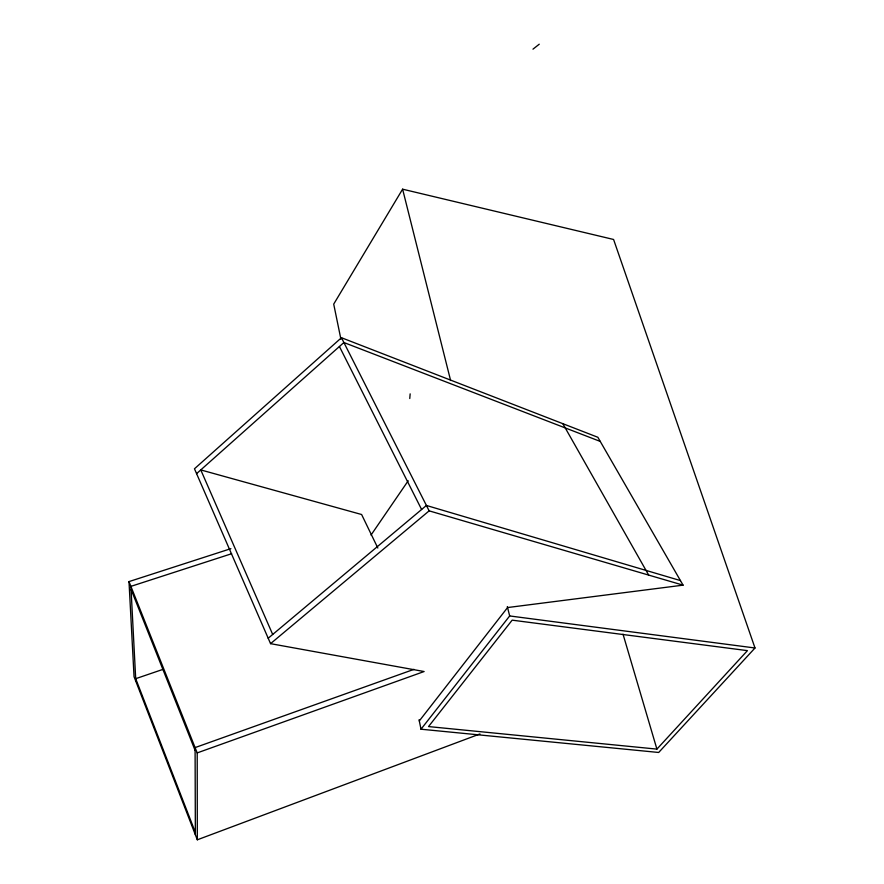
<?xml version="1.0" encoding="UTF-8"?>
<svg xmlns="http://www.w3.org/2000/svg" width="884" height="884" viewBox="0 0 884 884"><rect width="100%" height="100%" fill="white"/><g stroke="black" fill="none" stroke-linecap="round" stroke-linejoin="round"><path stroke-width="1.33" d="M409.767 398.518L410.154 393.866M419.06 719.764L421.005 729.212L658.691 752.472L755.002 647.994L613.584 239.476L402.607 189.187L333.71 304.118L340.915 339.202M371.026 535.052L408.198 480.774M419.303 720.924L507.571 607.551L683.067 585.153L597.86 437.282L341.456 337.721L194.469 468.785L270.559 643.663L424.121 671.531L197.209 752.903L197.32 839.8L479.957 733.941M421.005 729.212L509.67 615.949L507.328 606.59M656.911 749.113L747.433 650.635L512.156 620.159L428.53 726.571L656.911 749.113L623.032 634.193M196.579 473.658L343.887 342.528L600.258 441.425M268.195 638.237L426.419 505.46L680.448 580.589M270.559 643.663L429.149 510.853L683.067 585.153M532.975 49.161L539.251 44.2M413.966 669.354L195.088 747.599L195.364 834.761M163.054 669.343L135.694 678.68L195.353 832.396M231.619 553.727L130.898 586.368L135.827 681.266M197.32 839.8L134.048 676.702L128.998 581.595L230.901 548.655M509.67 615.949L755.002 647.994M562.832 423.679L648.679 575.086M341.456 337.721L429.149 510.853M339.423 346.506L421.613 509.504M377.833 548.036L361.611 514.51L200.778 469.923L272.692 634.458M128.998 581.595L197.209 752.903M131.053 589.374L195.099 750.372M402.607 189.187L450.608 380.496"/></g></svg>
